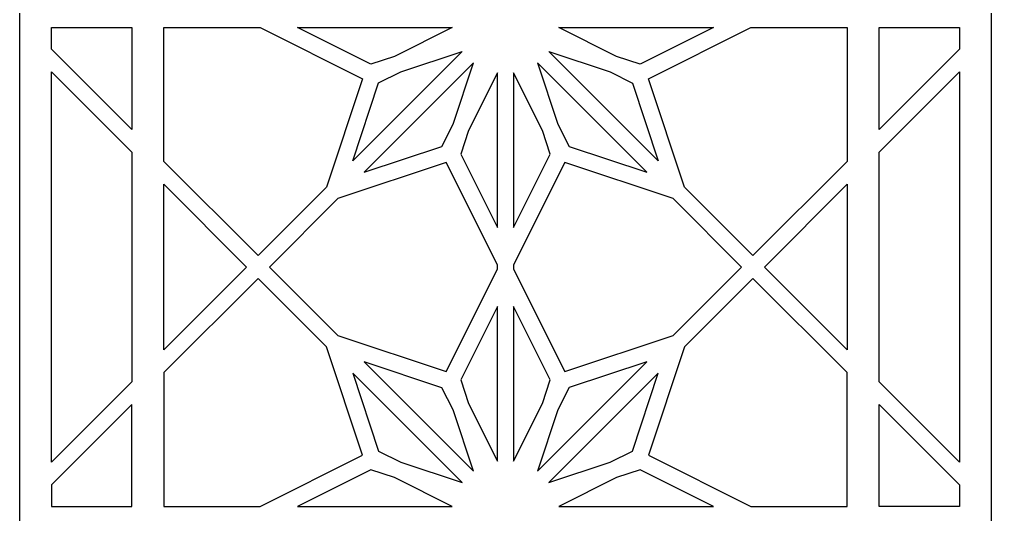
# Model space of a CAD drawing. Header units: centimetres. Extents: x 1.5 to 5, y -9 to 9.
# Drawn here: x 1.501 to 4.997, y -0.89 to 0.89 of the extents above; entities that cross this region are included whole.
import ezdxf

# ---------------------------------------------------------------- set-up
doc = ezdxf.new("R2010")
doc.units = ezdxf.units.CM
doc.header["$MEASUREMENT"] = 0
doc.layers.add('layer 1', color=7, linetype='Continuous')

msp = doc.modelspace()

# ---------------------------------------------------------------- linework, layer by layer
at = {"layer": 'layer 1', "color": 250, "lineweight": 30}
for points, knots in [([(4.5925, -9.00021), (4.5925, -9.00021), (4.47692, -9.00021), (4.47692, -9.00021), (4.47692, -9.00021), (4.47692, -9.00021), (4.27966, -9.00021), (4.27966, -9.00021), (4.27966, -9.00021), (4.27966, -9.00021), (4.19794, -9.00021), (4.19794, -9.00021), (4.19794, -9.00021), (4.19794, -9.00021), (4.10982, -9.00021), (4.10982, -9.00021), (4.10982, -9.00021), (4.10982, -9.00021), (4.02809, -9.00021), (4.02809, -9.00021), (4.02809, -9.00021), (4.02809, -9.00021), (3.27749, -9.00021), (3.27749, -9.00021), (3.27749, -9.00021), (3.27749, -9.00021), (3.21971, -9.00021), (3.21971, -9.00021), (3.21971, -9.00021), (3.21971, -9.00021), (2.4691, -9.00021), (2.4691, -9.00021), (2.4691, -9.00021), (2.4691, -9.00021), (2.38738, -9.00021), (2.38738, -9.00021), (2.38738, -9.00021), (2.38738, -9.00021), (2.29926, -9.00021), (2.29926, -9.00021), (2.29926, -9.00021), (2.29926, -9.00021), (2.21753, -9.00021), (2.21753, -9.00021), (2.21753, -9.00021), (2.21753, -9.00021), (2.02027, -9.00021), (2.02027, -9.00021), (2.02027, -9.00021), (2.02027, -9.00021), (1.9047, -9.00021), (1.9047, -9.00021), (1.9047, -9.00021), (1.9047, -9.00021), (1.50051, -9.00021), (1.50051, -9.00021), (1.50051, -9.00021), (1.50051, -9.00021), (1.50051, -8.11335), (1.50051, -8.11335), (1.50051, -8.11335), (1.50051, -8.11335), (1.50051, -8.03891), (1.50051, -8.03891), (1.50051, -8.03891), (1.50051, -8.03891), (1.50051, -8.03163), (1.50051, -8.03163), (1.50051, -8.03163), (1.50051, -8.03163), (1.50051, -8.0189), (1.50051, -8.0189), (1.50051, -8.0189), (1.50051, -8.0189), (1.50051, -7.98112), (1.50051, -7.98112), (1.50051, -7.98112), (1.50051, -7.98112), (1.50051, -7.93718), (1.50051, -7.93718), (1.50051, -7.93718), (1.50051, -7.93718), (1.50051, -6.30279), (1.50051, -6.30279), (1.50051, -6.30279), (1.50051, -6.30279), (1.50051, -6.25885), (1.50051, -6.25885), (1.50051, -6.25885), (1.50051, -6.25885), (1.50051, -6.23884), (1.50051, -6.23884), (1.50051, -6.23884), (1.50051, -6.23884), (1.50051, -6.22106), (1.50051, -6.22106), (1.50051, -6.22106), (1.50051, -6.22106), (1.50051, -6.20106), (1.50051, -6.20106), (1.50051, -6.20106), (1.50051, -6.20106), (1.50051, -6.15711), (1.50051, -6.15711), (1.50051, -6.15711), (1.50051, -6.15711), (1.50051, -4.52272), (1.50051, -4.52272), (1.50051, -4.52272), (1.50051, -4.52272), (1.50051, -4.47878), (1.50051, -4.47878), (1.50051, -4.47878), (1.50051, -4.47878), (1.50051, -4.45877), (1.50051, -4.45877), (1.50051, -4.45877), (1.50051, -4.45877), (1.50051, -4.44099), (1.50051, -4.44099), (1.50051, -4.44099), (1.50051, -4.44099), (1.50051, -4.42099), (1.50051, -4.42099), (1.50051, -4.42099), (1.50051, -4.42099), (1.50051, -4.37705), (1.50051, -4.37705), (1.50051, -4.37705), (1.50051, -4.37705), (1.50051, -2.74266), (1.50051, -2.74266), (1.50051, -2.74266), (1.50051, -2.74266), (1.50051, -2.69871), (1.50051, -2.69871), (1.50051, -2.69871), (1.50051, -2.69871), (1.50051, -2.67871), (1.50051, -2.67871), (1.50051, -2.67871), (1.50051, -2.67871), (1.50051, -2.66093), (1.50051, -2.66093), (1.50051, -2.66093), (1.50051, -2.66093), (1.50051, -2.64093), (1.50051, -2.64093), (1.50051, -2.64093), (1.50051, -2.64093), (1.50051, -2.59698), (1.50051, -2.59698), (1.50051, -2.59698), (1.50051, -2.59698), (1.50051, -0.96259), (1.50051, -0.96259), (1.50051, -0.96259), (1.50051, -0.96259), (1.50051, -0.91864), (1.50051, -0.91864), (1.50051, -0.91864), (1.50051, -0.91864), (1.50051, -0.89864), (1.50051, -0.89864), (1.50051, -0.89864), (1.50051, -0.89864), (1.50051, -0.88087), (1.50051, -0.88087), (1.50051, -0.88087), (1.50051, -0.88087), (1.50051, -0.86086), (1.50051, -0.86086), (1.50051, -0.86086), (1.50051, -0.86086), (1.50051, -0.81692), (1.50051, -0.81692), (1.50051, -0.81692), (1.50051, -0.81692), (1.50051, 0.81747), (1.50051, 0.81747), (1.50051, 0.81747), (1.50051, 0.81747), (1.50051, 0.86142), (1.50051, 0.86142), (1.50051, 0.86142), (1.50051, 0.86142), (1.50051, 0.88142), (1.50051, 0.88142), (1.50051, 0.88142), (1.50051, 0.88142), (1.50051, 0.8992), (1.50051, 0.8992), (1.50051, 0.8992), (1.50051, 0.8992), (1.50051, 0.9192), (1.50051, 0.9192), (1.50051, 0.9192), (1.50051, 0.9192), (1.50051, 0.96315), (1.50051, 0.96315), (1.50051, 0.96315), (1.50051, 0.96315), (1.50051, 2.59754), (1.50051, 2.59754), (1.50051, 2.59754), (1.50051, 2.59754), (1.50051, 2.64149), (1.50051, 2.64149), (1.50051, 2.64149), (1.50051, 2.64149), (1.50051, 2.66149), (1.50051, 2.66149), (1.50051, 2.66149), (1.50051, 2.66149), (1.50051, 2.67926), (1.50051, 2.67926), (1.50051, 2.67926), (1.50051, 2.67926), (1.50051, 2.69927), (1.50051, 2.69927), (1.50051, 2.69927), (1.50051, 2.69927), (1.50051, 2.74321), (1.50051, 2.74321), (1.50051, 2.74321), (1.50051, 2.74321), (1.50051, 4.3776), (1.50051, 4.3776), (1.50051, 4.3776), (1.50051, 4.3776), (1.50051, 4.42155), (1.50051, 4.42155), (1.50051, 4.42155), (1.50051, 4.42155), (1.50051, 4.44155), (1.50051, 4.44155), (1.50051, 4.44155), (1.50051, 4.44155), (1.50051, 4.45933), (1.50051, 4.45933), (1.50051, 4.45933), (1.50051, 4.45933), (1.50051, 4.47934), (1.50051, 4.47934), (1.50051, 4.47934), (1.50051, 4.47934), (1.50051, 4.52328), (1.50051, 4.52328), (1.50051, 4.52328), (1.50051, 4.52328), (1.50051, 6.15767), (1.50051, 6.15767), (1.50051, 6.15767), (1.50051, 6.15767), (1.50051, 6.20162), (1.50051, 6.20162), (1.50051, 6.20162), (1.50051, 6.20162), (1.50051, 6.22163), (1.50051, 6.22163), (1.50051, 6.22163), (1.50051, 6.22163), (1.50051, 6.23939), (1.50051, 6.23939), (1.50051, 6.23939), (1.50051, 6.23939), (1.50051, 6.25941), (1.50051, 6.25941), (1.50051, 6.25941), (1.50051, 6.25941), (1.50051, 6.30334), (1.50051, 6.30334), (1.50051, 6.30334), (1.50051, 6.30334), (1.50051, 7.93773), (1.50051, 7.93773), (1.50051, 7.93773), (1.50051, 7.93773), (1.50051, 7.98168), (1.50051, 7.98168), (1.50051, 7.98168), (1.50051, 7.98168), (1.50051, 8), (1.50051, 8), (1.50051, 8), (1.50051, 8), (1.50051, 8.01946), (1.50051, 8.01946), (1.50051, 8.01946), (1.50051, 8.01946), (1.50051, 8.03947), (1.50051, 8.03947), (1.50051, 8.03947), (1.50051, 8.03947), (1.50051, 8.08173), (1.50051, 8.08173), (1.50051, 8.08173), (1.50051, 8.08173), (1.50051, 9.00077), (1.50051, 9.00077), (1.50051, 9.00077), (1.50051, 9.00077), (1.9047, 9.00077), (1.9047, 9.00077), (1.9047, 9.00077), (1.9047, 9.00077), (2.02027, 9.00077), (2.02027, 9.00077), (2.02027, 9.00077), (2.02027, 9.00077), (2.21753, 9.00077), (2.21753, 9.00077), (2.21753, 9.00077), (2.21753, 9.00077), (2.29926, 9.00077), (2.29926, 9.00077), (2.29926, 9.00077), (2.29926, 9.00077), (2.41956, 9.00077), (2.41956, 9.00077), (2.41956, 9.00077), (2.41956, 9.00077), (2.50128, 9.00077), (2.50128, 9.00077), (2.50128, 9.00077), (2.50128, 9.00077), (3.21971, 9.00077), (3.21971, 9.00077), (3.21971, 9.00077), (3.21971, 9.00077), (3.27749, 9.00077), (3.27749, 9.00077), (3.27749, 9.00077), (3.27749, 9.00077), (3.99591, 9.00077), (3.99591, 9.00077), (3.99591, 9.00077), (3.99591, 9.00077), (4.07763, 9.00077), (4.07763, 9.00077), (4.07763, 9.00077), (4.07763, 9.00077), (4.19794, 9.00077), (4.19794, 9.00077), (4.19794, 9.00077), (4.19794, 9.00077), (4.27966, 9.00077), (4.27966, 9.00077), (4.27966, 9.00077), (4.27966, 9.00077), (4.47692, 9.00077), (4.47692, 9.00077), (4.47692, 9.00077), (4.47692, 9.00077), (4.5925, 9.00077), (4.5925, 9.00077), (4.5925, 9.00077), (4.5925, 9.00077), (4.99669, 9.00077), (4.99669, 9.00077), (4.99669, 9.00077), (4.99669, 9.00077), (4.99669, 8.08173), (4.99669, 8.08173), (4.99669, 8.08173), (4.99669, 8.08173), (4.99669, 8.03947), (4.99669, 8.03947), (4.99669, 8.03947), (4.99669, 8.03947), (4.99669, 8.01946), (4.99669, 8.01946), (4.99669, 8.01946), (4.99669, 8.01946), (4.99669, 8), (4.99669, 8), (4.99669, 8), (4.99669, 8), (4.99669, 7.98168), (4.99669, 7.98168), (4.99669, 7.98168), (4.99669, 7.98168), (4.99669, 7.93773), (4.99669, 7.93773), (4.99669, 7.93773), (4.99669, 7.93773), (4.99669, 6.30334), (4.99669, 6.30334), (4.99669, 6.30334), (4.99669, 6.30334), (4.99669, 6.25941), (4.99669, 6.25941), (4.99669, 6.25941), (4.99669, 6.25941), (4.99669, 6.23939), (4.99669, 6.23939), (4.99669, 6.23939), (4.99669, 6.23939), (4.99669, 6.22162), (4.99669, 6.22162), (4.99669, 6.22162), (4.99669, 6.22162), (4.99669, 6.20162), (4.99669, 6.20162), (4.99669, 6.20162), (4.99669, 6.20162), (4.99669, 6.15767), (4.99669, 6.15767), (4.99669, 6.15767), (4.99669, 6.15767), (4.99669, 4.52328), (4.99669, 4.52328), (4.99669, 4.52328), (4.99669, 4.52328), (4.99669, 4.47934), (4.99669, 4.47934), (4.99669, 4.47934), (4.99669, 4.47934), (4.99669, 4.45933), (4.99669, 4.45933), (4.99669, 4.45933), (4.99669, 4.45933), (4.99669, 4.44155), (4.99669, 4.44155), (4.99669, 4.44155), (4.99669, 4.44155), (4.99669, 4.42155), (4.99669, 4.42155), (4.99669, 4.42155), (4.99669, 4.42155), (4.99669, 4.3776), (4.99669, 4.3776), (4.99669, 4.3776), (4.99669, 4.3776), (4.99669, 2.74321), (4.99669, 2.74321), (4.99669, 2.74321), (4.99669, 2.74321), (4.99669, 2.69927), (4.99669, 2.69927), (4.99669, 2.69927), (4.99669, 2.69927), (4.99669, 2.67926), (4.99669, 2.67926), (4.99669, 2.67926), (4.99669, 2.67926), (4.99669, 2.66149), (4.99669, 2.66149), (4.99669, 2.66149), (4.99669, 2.66149), (4.99669, 2.64149), (4.99669, 2.64149), (4.99669, 2.64149), (4.99669, 2.64149), (4.99669, 2.59754), (4.99669, 2.59754), (4.99669, 2.59754), (4.99669, 2.59754), (4.99669, 0.96315), (4.99669, 0.96315), (4.99669, 0.96315), (4.99669, 0.96315), (4.99669, 0.9192), (4.99669, 0.9192), (4.99669, 0.9192), (4.99669, 0.9192), (4.99669, 0.8992), (4.99669, 0.8992), (4.99669, 0.8992), (4.99669, 0.8992), (4.99669, 0.88142), (4.99669, 0.88142), (4.99669, 0.88142), (4.99669, 0.88142), (4.99669, 0.86142), (4.99669, 0.86142), (4.99669, 0.86142), (4.99669, 0.86142), (4.99669, 0.81747), (4.99669, 0.81747), (4.99669, 0.81747), (4.99669, 0.81747), (4.99669, -0.81691), (4.99669, -0.81691), (4.99669, -0.81691), (4.99669, -0.81691), (4.99669, -0.86086), (4.99669, -0.86086), (4.99669, -0.86086), (4.99669, -0.86086), (4.99669, -0.88087), (4.99669, -0.88087), (4.99669, -0.88087), (4.99669, -0.88087), (4.99669, -0.89864), (4.99669, -0.89864), (4.99669, -0.89864), (4.99669, -0.89864), (4.99669, -0.91864), (4.99669, -0.91864), (4.99669, -0.91864), (4.99669, -0.91864), (4.99669, -0.96259), (4.99669, -0.96259), (4.99669, -0.96259), (4.99669, -0.96259), (4.99669, -2.59698), (4.99669, -2.59698), (4.99669, -2.59698), (4.99669, -2.59698), (4.99669, -2.64093), (4.99669, -2.64093), (4.99669, -2.64093), (4.99669, -2.64093), (4.99669, -2.66093), (4.99669, -2.66093), (4.99669, -2.66093), (4.99669, -2.66093), (4.99669, -2.67871), (4.99669, -2.67871), (4.99669, -2.67871), (4.99669, -2.67871), (4.99669, -2.69871), (4.99669, -2.69871), (4.99669, -2.69871), (4.99669, -2.69871), (4.99669, -2.74266), (4.99669, -2.74266), (4.99669, -2.74266), (4.99669, -2.74266), (4.99669, -4.37704), (4.99669, -4.37704), (4.99669, -4.37704), (4.99669, -4.37704), (4.99669, -4.42099), (4.99669, -4.42099), (4.99669, -4.42099), (4.99669, -4.42099), (4.99669, -4.441), (4.99669, -4.441), (4.99669, -4.441), (4.99669, -4.441), (4.99669, -4.45877), (4.99669, -4.45877), (4.99669, -4.45877), (4.99669, -4.45877), (4.99669, -4.47878), (4.99669, -4.47878), (4.99669, -4.47878), (4.99669, -4.47878), (4.99669, -4.52272), (4.99669, -4.52272), (4.99669, -4.52272), (4.99669, -4.52272), (4.99669, -6.15711), (4.99669, -6.15711), (4.99669, -6.15711), (4.99669, -6.15711), (4.99669, -6.20106), (4.99669, -6.20106), (4.99669, -6.20106), (4.99669, -6.20106), (4.99669, -6.22106), (4.99669, -6.22106), (4.99669, -6.22106), (4.99669, -6.22106), (4.99669, -6.23884), (4.99669, -6.23884), (4.99669, -6.23884), (4.99669, -6.23884), (4.99669, -6.25885), (4.99669, -6.25885), (4.99669, -6.25885), (4.99669, -6.25885), (4.99669, -6.30279), (4.99669, -6.30279), (4.99669, -6.30279), (4.99669, -6.30279), (4.99669, -7.93717), (4.99669, -7.93717), (4.99669, -7.93717), (4.99669, -7.93717), (4.99669, -7.98112), (4.99669, -7.98112), (4.99669, -7.98112), (4.99669, -7.98112), (4.99669, -8.0189), (4.99669, -8.0189), (4.99669, -8.0189), (4.99669, -8.0189), (4.99669, -8.03163), (4.99669, -8.03163), (4.99669, -8.03163), (4.99669, -8.03163), (4.99669, -8.03891), (4.99669, -8.03891), (4.99669, -8.03891), (4.99669, -8.03891), (4.99669, -8.11334), (4.99669, -8.11334), (4.99669, -8.11334), (4.99669, -8.11334), (4.99669, -9.00021), (4.99669, -9.00021), (4.99669, -9.00021), (4.99669, -9.00021), (4.5925, -9.00021), (4.5925, -9.00021)], [0, 0, 0, 0, 0.0065359, 0.0065359, 0.0065359, 0.0065359, 0.0130719, 0.0130719, 0.0130719, 0.0130719, 0.0196078, 0.0196078, 0.0196078, 0.0196078, 0.0261438, 0.0261438, 0.0261438, 0.0261438, 0.0326797, 0.0326797, 0.0326797, 0.0326797, 0.0392157, 0.0392157, 0.0392157, 0.0392157, 0.0457516, 0.0457516, 0.0457516, 0.0457516, 0.0522876, 0.0522876, 0.0522876, 0.0522876, 0.0588235, 0.0588235, 0.0588235, 0.0588235, 0.0653595, 0.0653595, 0.0653595, 0.0653595, 0.0718954, 0.0718954, 0.0718954, 0.0718954, 0.0784314, 0.0784314, 0.0784314, 0.0784314, 0.0849673, 0.0849673, 0.0849673, 0.0849673, 0.0915033, 0.0915033, 0.0915033, 0.0915033, 0.0980392, 0.0980392, 0.0980392, 0.0980392, 0.1045752, 0.1045752, 0.1045752, 0.1045752, 0.1111111, 0.1111111, 0.1111111, 0.1111111, 0.1176471, 0.1176471, 0.1176471, 0.1176471, 0.124183, 0.124183, 0.124183, 0.124183, 0.130719, 0.130719, 0.130719, 0.130719, 0.1372549, 0.1372549, 0.1372549, 0.1372549, 0.1437908, 0.1437908, 0.1437908, 0.1437908, 0.1503268, 0.1503268, 0.1503268, 0.1503268, 0.1568627, 0.1568627, 0.1568627, 0.1568627, 0.1633987, 0.1633987, 0.1633987, 0.1633987, 0.1699346, 0.1699346, 0.1699346, 0.1699346, 0.1764706, 0.1764706, 0.1764706, 0.1764706, 0.1830065, 0.1830065, 0.1830065, 0.1830065, 0.1895425, 0.1895425, 0.1895425, 0.1895425, 0.1960784, 0.1960784, 0.1960784, 0.1960784, 0.2026144, 0.2026144, 0.2026144, 0.2026144, 0.2091503, 0.2091503, 0.2091503, 0.2091503, 0.2156863, 0.2156863, 0.2156863, 0.2156863, 0.2222222, 0.2222222, 0.2222222, 0.2222222, 0.2287582, 0.2287582, 0.2287582, 0.2287582, 0.2352941, 0.2352941, 0.2352941, 0.2352941, 0.2418301, 0.2418301, 0.2418301, 0.2418301, 0.248366, 0.248366, 0.248366, 0.248366, 0.254902, 0.254902, 0.254902, 0.254902, 0.2614379, 0.2614379, 0.2614379, 0.2614379, 0.2679739, 0.2679739, 0.2679739, 0.2679739, 0.2745098, 0.2745098, 0.2745098, 0.2745098, 0.2810458, 0.2810458, 0.2810458, 0.2810458, 0.2875817, 0.2875817, 0.2875817, 0.2875817, 0.2941176, 0.2941176, 0.2941176, 0.2941176, 0.3006536, 0.3006536, 0.3006536, 0.3006536, 0.3071895, 0.3071895, 0.3071895, 0.3071895, 0.3137255, 0.3137255, 0.3137255, 0.3137255, 0.3202614, 0.3202614, 0.3202614, 0.3202614, 0.3267974, 0.3267974, 0.3267974, 0.3267974, 0.3333333, 0.3333333, 0.3333333, 0.3333333, 0.3398693, 0.3398693, 0.3398693, 0.3398693, 0.3464052, 0.3464052, 0.3464052, 0.3464052, 0.3529412, 0.3529412, 0.3529412, 0.3529412, 0.3594771, 0.3594771, 0.3594771, 0.3594771, 0.3660131, 0.3660131, 0.3660131, 0.3660131, 0.372549, 0.372549, 0.372549, 0.372549, 0.379085, 0.379085, 0.379085, 0.379085, 0.3856209, 0.3856209, 0.3856209, 0.3856209, 0.3921569, 0.3921569, 0.3921569, 0.3921569, 0.3986928, 0.3986928, 0.3986928, 0.3986928, 0.4052288, 0.4052288, 0.4052288, 0.4052288, 0.4117647, 0.4117647, 0.4117647, 0.4117647, 0.4183007, 0.4183007, 0.4183007, 0.4183007, 0.4248366, 0.4248366, 0.4248366, 0.4248366, 0.4313725, 0.4313725, 0.4313725, 0.4313725, 0.4379085, 0.4379085, 0.4379085, 0.4379085, 0.4444444, 0.4444444, 0.4444444, 0.4444444, 0.4509804, 0.4509804, 0.4509804, 0.4509804, 0.4575163, 0.4575163, 0.4575163, 0.4575163, 0.4640523, 0.4640523, 0.4640523, 0.4640523, 0.4705882, 0.4705882, 0.4705882, 0.4705882, 0.4771242, 0.4771242, 0.4771242, 0.4771242, 0.4836601, 0.4836601, 0.4836601, 0.4836601, 0.4901961, 0.4901961, 0.4901961, 0.4901961, 0.496732, 0.496732, 0.496732, 0.496732, 0.503268, 0.503268, 0.503268, 0.503268, 0.5098039, 0.5098039, 0.5098039, 0.5098039, 0.5163399, 0.5163399, 0.5163399, 0.5163399, 0.5228758, 0.5228758, 0.5228758, 0.5228758, 0.5294118, 0.5294118, 0.5294118, 0.5294118, 0.5359477, 0.5359477, 0.5359477, 0.5359477, 0.5424837, 0.5424837, 0.5424837, 0.5424837, 0.5490196, 0.5490196, 0.5490196, 0.5490196, 0.5555556, 0.5555556, 0.5555556, 0.5555556, 0.5620915, 0.5620915, 0.5620915, 0.5620915, 0.5686275, 0.5686275, 0.5686275, 0.5686275, 0.5751634, 0.5751634, 0.5751634, 0.5751634, 0.5816993, 0.5816993, 0.5816993, 0.5816993, 0.5882353, 0.5882353, 0.5882353, 0.5882353, 0.5947712, 0.5947712, 0.5947712, 0.5947712, 0.6013072, 0.6013072, 0.6013072, 0.6013072, 0.6078431, 0.6078431, 0.6078431, 0.6078431, 0.6143791, 0.6143791, 0.6143791, 0.6143791, 0.620915, 0.620915, 0.620915, 0.620915, 0.627451, 0.627451, 0.627451, 0.627451, 0.6339869, 0.6339869, 0.6339869, 0.6339869, 0.6405229, 0.6405229, 0.6405229, 0.6405229, 0.6470588, 0.6470588, 0.6470588, 0.6470588, 0.6535948, 0.6535948, 0.6535948, 0.6535948, 0.6601307, 0.6601307, 0.6601307, 0.6601307, 0.6666667, 0.6666667, 0.6666667, 0.6666667, 0.6732026, 0.6732026, 0.6732026, 0.6732026, 0.6797386, 0.6797386, 0.6797386, 0.6797386, 0.6862745, 0.6862745, 0.6862745, 0.6862745, 0.6928105, 0.6928105, 0.6928105, 0.6928105, 0.6993464, 0.6993464, 0.6993464, 0.6993464, 0.7058824, 0.7058824, 0.7058824, 0.7058824, 0.7124183, 0.7124183, 0.7124183, 0.7124183, 0.7189542, 0.7189542, 0.7189542, 0.7189542, 0.7254902, 0.7254902, 0.7254902, 0.7254902, 0.7320261, 0.7320261, 0.7320261, 0.7320261, 0.7385621, 0.7385621, 0.7385621, 0.7385621, 0.745098, 0.745098, 0.745098, 0.745098, 0.751634, 0.751634, 0.751634, 0.751634, 0.7581699, 0.7581699, 0.7581699, 0.7581699, 0.7647059, 0.7647059, 0.7647059, 0.7647059, 0.7712418, 0.7712418, 0.7712418, 0.7712418, 0.7777778, 0.7777778, 0.7777778, 0.7777778, 0.7843137, 0.7843137, 0.7843137, 0.7843137, 0.7908497, 0.7908497, 0.7908497, 0.7908497, 0.7973856, 0.7973856, 0.7973856, 0.7973856, 0.8039216, 0.8039216, 0.8039216, 0.8039216, 0.8104575, 0.8104575, 0.8104575, 0.8104575, 0.8169935, 0.8169935, 0.8169935, 0.8169935, 0.8235294, 0.8235294, 0.8235294, 0.8235294, 0.8300654, 0.8300654, 0.8300654, 0.8300654, 0.8366013, 0.8366013, 0.8366013, 0.8366013, 0.8431373, 0.8431373, 0.8431373, 0.8431373, 0.8496732, 0.8496732, 0.8496732, 0.8496732, 0.8562092, 0.8562092, 0.8562092, 0.8562092, 0.8627451, 0.8627451, 0.8627451, 0.8627451, 0.869281, 0.869281, 0.869281, 0.869281, 0.875817, 0.875817, 0.875817, 0.875817, 0.8823529, 0.8823529, 0.8823529, 0.8823529, 0.8888889, 0.8888889, 0.8888889, 0.8888889, 0.8954248, 0.8954248, 0.8954248, 0.8954248, 0.9019608, 0.9019608, 0.9019608, 0.9019608, 0.9084967, 0.9084967, 0.9084967, 0.9084967, 0.9150327, 0.9150327, 0.9150327, 0.9150327, 0.9215686, 0.9215686, 0.9215686, 0.9215686, 0.9281046, 0.9281046, 0.9281046, 0.9281046, 0.9346405, 0.9346405, 0.9346405, 0.9346405, 0.9411765, 0.9411765, 0.9411765, 0.9411765, 0.9477124, 0.9477124, 0.9477124, 0.9477124, 0.9542484, 0.9542484, 0.9542484, 0.9542484, 0.9607843, 0.9607843, 0.9607843, 0.9607843, 0.9673203, 0.9673203, 0.9673203, 0.9673203, 0.9738562, 0.9738562, 0.9738562, 0.9738562, 0.9803922, 0.9803922, 0.9803922, 0.9803922, 0.9869281, 0.9869281, 0.9869281, 0.9869281, 1, 1, 1, 1]), ([(1.9047, 0.86142), (1.9047, 0.86142), (1.61608, 0.86142), (1.61608, 0.86142), (1.61608, 0.86142), (1.61608, 0.86142), (1.61608, 0.78363), (1.61608, 0.78363), (1.61608, 0.78363), (1.61608, 0.78363), (1.9047, 0.49501), (1.9047, 0.49501), (1.9047, 0.49501), (1.9047, 0.49501), (1.9047, 0.86142), (1.9047, 0.86142)], [0, 0, 0, 0, 0.2, 0.2, 0.2, 0.2, 0.4, 0.4, 0.4, 0.4, 0.6, 0.6, 0.6, 0.6, 1, 1, 1, 1]), ([(2.35856, 0.04114), (2.35856, 0.04114), (2.60434, 0.28692), (2.60434, 0.28692), (2.60434, 0.28692), (2.60434, 0.28692), (2.73414, 0.67722), (2.73414, 0.67722), (2.73414, 0.67722), (2.73414, 0.67722), (2.36637, 0.86142), (2.36637, 0.86142), (2.36637, 0.86142), (2.36637, 0.86142), (2.02027, 0.86142), (2.02027, 0.86142), (2.02027, 0.86142), (2.02027, 0.86142), (2.02027, 0.37944), (2.02027, 0.37944), (2.02027, 0.37944), (2.02027, 0.37944), (2.35856, 0.04114), (2.35856, 0.04114)], [0, 0, 0, 0, 0.1428571, 0.1428571, 0.1428571, 0.1428571, 0.2857143, 0.2857143, 0.2857143, 0.2857143, 0.4285714, 0.4285714, 0.4285714, 0.4285714, 0.5714286, 0.5714286, 0.5714286, 0.5714286, 0.7142857, 0.7142857, 0.7142857, 0.7142857, 1, 1, 1, 1]), ([(3.05664, 0.86142), (3.05664, 0.86142), (2.50064, 0.86142), (2.50064, 0.86142), (2.50064, 0.86142), (2.50064, 0.86142), (2.76445, 0.72929), (2.76445, 0.72929), (2.76445, 0.72929), (2.76445, 0.72929), (2.84892, 0.75739), (2.84892, 0.75739), (2.84892, 0.75739), (2.84892, 0.75739), (3.05664, 0.86142), (3.05664, 0.86142)], [0, 0, 0, 0, 0.2, 0.2, 0.2, 0.2, 0.4, 0.4, 0.4, 0.4, 0.6, 0.6, 0.6, 0.6, 1, 1, 1, 1]), ([(3.99656, 0.86142), (3.99656, 0.86142), (3.44056, 0.86142), (3.44056, 0.86142), (3.44056, 0.86142), (3.44056, 0.86142), (3.64827, 0.75739), (3.64827, 0.75739), (3.64827, 0.75739), (3.64827, 0.75739), (3.73275, 0.72929), (3.73275, 0.72929), (3.73275, 0.72929), (3.73275, 0.72929), (3.99656, 0.86142), (3.99656, 0.86142)], [0, 0, 0, 0, 0.2, 0.2, 0.2, 0.2, 0.4, 0.4, 0.4, 0.4, 0.6, 0.6, 0.6, 0.6, 1, 1, 1, 1]), ([(4.47692, 0.86142), (4.47692, 0.86142), (4.13083, 0.86142), (4.13083, 0.86142), (4.13083, 0.86142), (4.13083, 0.86142), (3.76305, 0.67722), (3.76305, 0.67722), (3.76305, 0.67722), (3.76305, 0.67722), (3.89286, 0.28692), (3.89286, 0.28692), (3.89286, 0.28692), (3.89286, 0.28692), (4.13863, 0.04114), (4.13863, 0.04114), (4.13863, 0.04114), (4.13863, 0.04114), (4.47692, 0.37943), (4.47692, 0.37943), (4.47692, 0.37943), (4.47692, 0.37943), (4.47692, 0.86142), (4.47692, 0.86142)], [0, 0, 0, 0, 0.1428571, 0.1428571, 0.1428571, 0.1428571, 0.2857143, 0.2857143, 0.2857143, 0.2857143, 0.4285714, 0.4285714, 0.4285714, 0.4285714, 0.5714286, 0.5714286, 0.5714286, 0.5714286, 0.7142857, 0.7142857, 0.7142857, 0.7142857, 1, 1, 1, 1]), ([(4.5925, 0.86142), (4.5925, 0.86142), (4.5925, 0.49501), (4.5925, 0.49501), (4.5925, 0.49501), (4.5925, 0.49501), (4.88112, 0.78363), (4.88112, 0.78363), (4.88112, 0.78363), (4.88112, 0.78363), (4.88112, 0.86142), (4.88112, 0.86142), (4.88112, 0.86142), (4.88112, 0.86142), (4.5925, 0.86142), (4.5925, 0.86142)], [0, 0, 0, 0, 0.2, 0.2, 0.2, 0.2, 0.4, 0.4, 0.4, 0.4, 0.6, 0.6, 0.6, 0.6, 1, 1, 1, 1]), ([(2.69928, 0.38186), (2.69928, 0.38186), (3.09242, 0.775), (3.09242, 0.775), (3.09242, 0.775), (3.09242, 0.775), (2.87199, 0.70169), (2.87199, 0.70169), (2.87199, 0.70169), (2.87199, 0.70169), (2.79239, 0.66183), (2.79239, 0.66183), (2.79239, 0.66183), (2.79239, 0.66183), (2.69928, 0.38186), (2.69928, 0.38186)], [0, 0, 0, 0, 0.2, 0.2, 0.2, 0.2, 0.4, 0.4, 0.4, 0.4, 0.6, 0.6, 0.6, 0.6, 1, 1, 1, 1]), ([(3.40477, 0.775), (3.40477, 0.775), (3.7979, 0.38187), (3.7979, 0.38187), (3.7979, 0.38187), (3.7979, 0.38187), (3.7048, 0.66182), (3.7048, 0.66182), (3.7048, 0.66182), (3.7048, 0.66182), (3.62521, 0.70169), (3.62521, 0.70169), (3.62521, 0.70169), (3.62521, 0.70169), (3.40477, 0.775), (3.40477, 0.775)], [0, 0, 0, 0, 0.2, 0.2, 0.2, 0.2, 0.4, 0.4, 0.4, 0.4, 0.6, 0.6, 0.6, 0.6, 1, 1, 1, 1]), ([(1.61608, -0.70135), (1.61608, -0.70135), (1.9047, -0.41273), (1.9047, -0.41273), (1.9047, -0.41273), (1.9047, -0.41273), (1.9047, 0.41328), (1.9047, 0.41328), (1.9047, 0.41328), (1.9047, 0.41328), (1.61608, 0.7019), (1.61608, 0.7019), (1.61608, 0.7019), (1.61608, 0.7019), (1.61608, -0.70134), (1.61608, -0.70134), (1.61608, -0.70134), (1.61608, -0.70134), (1.61608, -0.70135), (1.61608, -0.70135)], [0, 0, 0, 0, 0.1666667, 0.1666667, 0.1666667, 0.1666667, 0.3333333, 0.3333333, 0.3333333, 0.3333333, 0.5, 0.5, 0.5, 0.5, 0.6666667, 0.6666667, 0.6666667, 0.6666667, 1, 1, 1, 1]), ([(2.74014, 0.341), (2.74014, 0.341), (3.13329, 0.73415), (3.13329, 0.73415), (3.13329, 0.73415), (3.13329, 0.73415), (3.05998, 0.5137), (3.05998, 0.5137), (3.05998, 0.5137), (3.05998, 0.5137), (3.02011, 0.43411), (3.02011, 0.43411), (3.02011, 0.43411), (3.02011, 0.43411), (2.74014, 0.341), (2.74014, 0.341)], [0, 0, 0, 0, 0.2, 0.2, 0.2, 0.2, 0.4, 0.4, 0.4, 0.4, 0.6, 0.6, 0.6, 0.6, 1, 1, 1, 1]), ([(3.3639, 0.73415), (3.3639, 0.73415), (3.75705, 0.341), (3.75705, 0.341), (3.75705, 0.341), (3.75705, 0.341), (3.47708, 0.43411), (3.47708, 0.43411), (3.47708, 0.43411), (3.47708, 0.43411), (3.43722, 0.5137), (3.43722, 0.5137), (3.43722, 0.5137), (3.43722, 0.5137), (3.3639, 0.73415), (3.3639, 0.73415)], [0, 0, 0, 0, 0.2, 0.2, 0.2, 0.2, 0.4, 0.4, 0.4, 0.4, 0.6, 0.6, 0.6, 0.6, 1, 1, 1, 1]), ([(4.5925, 0.41328), (4.5925, 0.41328), (4.5925, -0.41272), (4.5925, -0.41272), (4.5925, -0.41272), (4.5925, -0.41272), (4.88112, -0.70134), (4.88112, -0.70134), (4.88112, -0.70134), (4.88112, -0.70134), (4.88112, 0.7019), (4.88112, 0.7019), (4.88112, 0.7019), (4.88112, 0.7019), (4.5925, 0.41328), (4.5925, 0.41328)], [0, 0, 0, 0, 0.2, 0.2, 0.2, 0.2, 0.4, 0.4, 0.4, 0.4, 0.6, 0.6, 0.6, 0.6, 1, 1, 1, 1]), ([(3.21971, 0.69835), (3.21971, 0.69835), (3.21971, 0.21958), (3.21971, 0.21958), (3.21971, 0.21958), (3.21971, 0.21958), (3.21971, 0.14235), (3.21971, 0.14235), (3.21971, 0.14235), (3.21971, 0.14235), (3.08758, 0.40616), (3.08758, 0.40616), (3.08758, 0.40616), (3.08758, 0.40616), (3.11567, 0.49064), (3.11567, 0.49064), (3.11567, 0.49064), (3.11567, 0.49064), (3.21971, 0.69835), (3.21971, 0.69835)], [0, 0, 0, 0, 0.1666667, 0.1666667, 0.1666667, 0.1666667, 0.3333333, 0.3333333, 0.3333333, 0.3333333, 0.5, 0.5, 0.5, 0.5, 0.6666667, 0.6666667, 0.6666667, 0.6666667, 1, 1, 1, 1]), ([(3.27749, 0.14235), (3.27749, 0.14235), (3.27749, 0.21958), (3.27749, 0.21958), (3.27749, 0.21958), (3.27749, 0.21958), (3.27749, 0.69835), (3.27749, 0.69835), (3.27749, 0.69835), (3.27749, 0.69835), (3.38152, 0.49063), (3.38152, 0.49063), (3.38152, 0.49063), (3.38152, 0.49063), (3.40962, 0.40616), (3.40962, 0.40616), (3.40962, 0.40616), (3.40962, 0.40616), (3.27749, 0.14235), (3.27749, 0.14235)], [0, 0, 0, 0, 0.1666667, 0.1666667, 0.1666667, 0.1666667, 0.3333333, 0.3333333, 0.3333333, 0.3333333, 0.5, 0.5, 0.5, 0.5, 0.6666667, 0.6666667, 0.6666667, 0.6666667, 1, 1, 1, 1]), ([(2.64519, -0.24549), (2.64519, -0.24549), (2.39942, 0.00028), (2.39942, 0.00028), (2.39942, 0.00028), (2.39942, 0.00028), (2.6452, 0.24605), (2.6452, 0.24605), (2.6452, 0.24605), (2.6452, 0.24605), (3.0355, 0.37586), (3.0355, 0.37586), (3.0355, 0.37586), (3.0355, 0.37586), (3.21971, 0.00808), (3.21971, 0.00808), (3.21971, 0.00808), (3.21971, 0.00808), (3.21971, -0.00752), (3.21971, -0.00752), (3.21971, -0.00752), (3.21971, -0.00752), (3.0355, -0.3753), (3.0355, -0.3753), (3.0355, -0.3753), (3.0355, -0.3753), (2.64519, -0.24549), (2.64519, -0.24549)], [0, 0, 0, 0, 0.125, 0.125, 0.125, 0.125, 0.25, 0.25, 0.25, 0.25, 0.375, 0.375, 0.375, 0.375, 0.5, 0.5, 0.5, 0.5, 0.625, 0.625, 0.625, 0.625, 0.75, 0.75, 0.75, 0.75, 1, 1, 1, 1]), ([(4.09777, 0.00028), (4.09777, 0.00028), (3.852, -0.24549), (3.852, -0.24549), (3.852, -0.24549), (3.852, -0.24549), (3.46169, -0.3753), (3.46169, -0.3753), (3.46169, -0.3753), (3.46169, -0.3753), (3.27749, -0.00752), (3.27749, -0.00752), (3.27749, -0.00752), (3.27749, -0.00752), (3.27749, 0.00808), (3.27749, 0.00808), (3.27749, 0.00808), (3.27749, 0.00808), (3.46169, 0.37586), (3.46169, 0.37586), (3.46169, 0.37586), (3.46169, 0.37586), (3.85199, 0.24605), (3.85199, 0.24605), (3.85199, 0.24605), (3.85199, 0.24605), (4.09777, 0.00028), (4.09777, 0.00028)], [0, 0, 0, 0, 0.125, 0.125, 0.125, 0.125, 0.25, 0.25, 0.25, 0.25, 0.375, 0.375, 0.375, 0.375, 0.5, 0.5, 0.5, 0.5, 0.625, 0.625, 0.625, 0.625, 0.75, 0.75, 0.75, 0.75, 1, 1, 1, 1]), ([(2.02027, -0.29716), (2.02027, -0.29716), (2.3177, 0.00028), (2.3177, 0.00028), (2.3177, 0.00028), (2.3177, 0.00028), (2.02027, 0.29771), (2.02027, 0.29771), (2.02027, 0.29771), (2.02027, 0.29771), (2.02027, -0.29716), (2.02027, -0.29716)], [0, 0, 0, 0, 0.25, 0.25, 0.25, 0.25, 0.5, 0.5, 0.5, 0.5, 1, 1, 1, 1]), ([(4.47692, 0.2977), (4.47692, 0.2977), (4.17949, 0.00028), (4.17949, 0.00028), (4.17949, 0.00028), (4.17949, 0.00028), (4.47692, -0.29715), (4.47692, -0.29715), (4.47692, -0.29715), (4.47692, -0.29715), (4.47692, 0.2977), (4.47692, 0.2977)], [0, 0, 0, 0, 0.25, 0.25, 0.25, 0.25, 0.5, 0.5, 0.5, 0.5, 1, 1, 1, 1]), ([(2.35856, -0.04058), (2.35856, -0.04058), (2.60434, -0.28636), (2.60434, -0.28636), (2.60434, -0.28636), (2.60434, -0.28636), (2.73414, -0.67667), (2.73414, -0.67667), (2.73414, -0.67667), (2.73414, -0.67667), (2.36637, -0.86086), (2.36637, -0.86086), (2.36637, -0.86086), (2.36637, -0.86086), (2.02027, -0.86086), (2.02027, -0.86086), (2.02027, -0.86086), (2.02027, -0.86086), (2.02027, -0.37888), (2.02027, -0.37888), (2.02027, -0.37888), (2.02027, -0.37888), (2.35856, -0.04058), (2.35856, -0.04058)], [0, 0, 0, 0, 0.1428571, 0.1428571, 0.1428571, 0.1428571, 0.2857143, 0.2857143, 0.2857143, 0.2857143, 0.4285714, 0.4285714, 0.4285714, 0.4285714, 0.5714286, 0.5714286, 0.5714286, 0.5714286, 0.7142857, 0.7142857, 0.7142857, 0.7142857, 1, 1, 1, 1]), ([(4.47692, -0.86086), (4.47692, -0.86086), (4.13083, -0.86086), (4.13083, -0.86086), (4.13083, -0.86086), (4.13083, -0.86086), (3.76305, -0.67666), (3.76305, -0.67666), (3.76305, -0.67666), (3.76305, -0.67666), (3.89286, -0.28636), (3.89286, -0.28636), (3.89286, -0.28636), (3.89286, -0.28636), (4.13863, -0.04058), (4.13863, -0.04058), (4.13863, -0.04058), (4.13863, -0.04058), (4.47692, -0.37887), (4.47692, -0.37887), (4.47692, -0.37887), (4.47692, -0.37887), (4.47692, -0.86086), (4.47692, -0.86086)], [0, 0, 0, 0, 0.1428571, 0.1428571, 0.1428571, 0.1428571, 0.2857143, 0.2857143, 0.2857143, 0.2857143, 0.4285714, 0.4285714, 0.4285714, 0.4285714, 0.5714286, 0.5714286, 0.5714286, 0.5714286, 0.7142857, 0.7142857, 0.7142857, 0.7142857, 1, 1, 1, 1]), ([(3.21971, -0.14179), (3.21971, -0.14179), (3.21971, -0.21902), (3.21971, -0.21902), (3.21971, -0.21902), (3.21971, -0.21902), (3.21971, -0.69779), (3.21971, -0.69779), (3.21971, -0.69779), (3.21971, -0.69779), (3.11567, -0.49008), (3.11567, -0.49008), (3.11567, -0.49008), (3.11567, -0.49008), (3.08758, -0.4056), (3.08758, -0.4056), (3.08758, -0.4056), (3.08758, -0.4056), (3.21971, -0.14179), (3.21971, -0.14179)], [0, 0, 0, 0, 0.1666667, 0.1666667, 0.1666667, 0.1666667, 0.3333333, 0.3333333, 0.3333333, 0.3333333, 0.5, 0.5, 0.5, 0.5, 0.6666667, 0.6666667, 0.6666667, 0.6666667, 1, 1, 1, 1]), ([(3.27749, -0.69779), (3.27749, -0.69779), (3.27749, -0.21902), (3.27749, -0.21902), (3.27749, -0.21902), (3.27749, -0.21902), (3.27749, -0.14179), (3.27749, -0.14179), (3.27749, -0.14179), (3.27749, -0.14179), (3.40962, -0.4056), (3.40962, -0.4056), (3.40962, -0.4056), (3.40962, -0.4056), (3.38152, -0.49008), (3.38152, -0.49008), (3.38152, -0.49008), (3.38152, -0.49008), (3.27749, -0.69779), (3.27749, -0.69779)], [0, 0, 0, 0, 0.1666667, 0.1666667, 0.1666667, 0.1666667, 0.3333333, 0.3333333, 0.3333333, 0.3333333, 0.5, 0.5, 0.5, 0.5, 0.6666667, 0.6666667, 0.6666667, 0.6666667, 1, 1, 1, 1]), ([(3.13329, -0.73359), (3.13329, -0.73359), (2.74013, -0.34044), (2.74013, -0.34044), (2.74013, -0.34044), (2.74013, -0.34044), (3.02011, -0.43356), (3.02011, -0.43356), (3.02011, -0.43356), (3.02011, -0.43356), (3.05998, -0.51314), (3.05998, -0.51314), (3.05998, -0.51314), (3.05998, -0.51314), (3.13329, -0.73359), (3.13329, -0.73359)], [0, 0, 0, 0, 0.2, 0.2, 0.2, 0.2, 0.4, 0.4, 0.4, 0.4, 0.6, 0.6, 0.6, 0.6, 1, 1, 1, 1]), ([(3.75706, -0.34044), (3.75706, -0.34044), (3.3639, -0.73359), (3.3639, -0.73359), (3.3639, -0.73359), (3.3639, -0.73359), (3.43722, -0.51315), (3.43722, -0.51315), (3.43722, -0.51315), (3.43722, -0.51315), (3.47708, -0.43355), (3.47708, -0.43355), (3.47708, -0.43355), (3.47708, -0.43355), (3.75706, -0.34044), (3.75706, -0.34044)], [0, 0, 0, 0, 0.2, 0.2, 0.2, 0.2, 0.4, 0.4, 0.4, 0.4, 0.6, 0.6, 0.6, 0.6, 1, 1, 1, 1]), ([(2.69928, -0.3813), (2.69928, -0.3813), (3.09242, -0.77444), (3.09242, -0.77444), (3.09242, -0.77444), (3.09242, -0.77444), (2.87199, -0.70113), (2.87199, -0.70113), (2.87199, -0.70113), (2.87199, -0.70113), (2.79239, -0.66127), (2.79239, -0.66127), (2.79239, -0.66127), (2.79239, -0.66127), (2.69928, -0.3813), (2.69928, -0.3813)], [0, 0, 0, 0, 0.2, 0.2, 0.2, 0.2, 0.4, 0.4, 0.4, 0.4, 0.6, 0.6, 0.6, 0.6, 1, 1, 1, 1]), ([(3.40477, -0.77444), (3.40477, -0.77444), (3.79791, -0.3813), (3.79791, -0.3813), (3.79791, -0.3813), (3.79791, -0.3813), (3.7048, -0.66127), (3.7048, -0.66127), (3.7048, -0.66127), (3.7048, -0.66127), (3.62521, -0.70113), (3.62521, -0.70113), (3.62521, -0.70113), (3.62521, -0.70113), (3.40477, -0.77444), (3.40477, -0.77444)], [0, 0, 0, 0, 0.2, 0.2, 0.2, 0.2, 0.4, 0.4, 0.4, 0.4, 0.6, 0.6, 0.6, 0.6, 1, 1, 1, 1]), ([(1.9047, -0.86086), (1.9047, -0.86086), (1.61608, -0.86086), (1.61608, -0.86086), (1.61608, -0.86086), (1.61608, -0.86086), (1.61608, -0.78307), (1.61608, -0.78307), (1.61608, -0.78307), (1.61608, -0.78307), (1.9047, -0.49445), (1.9047, -0.49445), (1.9047, -0.49445), (1.9047, -0.49445), (1.9047, -0.86086), (1.9047, -0.86086)], [0, 0, 0, 0, 0.2, 0.2, 0.2, 0.2, 0.4, 0.4, 0.4, 0.4, 0.6, 0.6, 0.6, 0.6, 1, 1, 1, 1]), ([(4.5925, -0.49445), (4.5925, -0.49445), (4.5925, -0.86086), (4.5925, -0.86086), (4.5925, -0.86086), (4.5925, -0.86086), (4.88112, -0.86086), (4.88112, -0.86086), (4.88112, -0.86086), (4.88112, -0.86086), (4.88112, -0.78307), (4.88112, -0.78307), (4.88112, -0.78307), (4.88112, -0.78307), (4.5925, -0.49445), (4.5925, -0.49445)], [0, 0, 0, 0, 0.2, 0.2, 0.2, 0.2, 0.4, 0.4, 0.4, 0.4, 0.6, 0.6, 0.6, 0.6, 1, 1, 1, 1]), ([(3.05664, -0.86086), (3.05664, -0.86086), (2.50066, -0.86086), (2.50066, -0.86086), (2.50066, -0.86086), (2.50066, -0.86086), (2.76445, -0.72873), (2.76445, -0.72873), (2.76445, -0.72873), (2.76445, -0.72873), (2.84892, -0.75683), (2.84892, -0.75683), (2.84892, -0.75683), (2.84892, -0.75683), (3.05664, -0.86086), (3.05664, -0.86086)], [0, 0, 0, 0, 0.2, 0.2, 0.2, 0.2, 0.4, 0.4, 0.4, 0.4, 0.6, 0.6, 0.6, 0.6, 1, 1, 1, 1]), ([(3.99656, -0.86086), (3.99656, -0.86086), (3.44056, -0.86086), (3.44056, -0.86086), (3.44056, -0.86086), (3.44056, -0.86086), (3.64827, -0.75683), (3.64827, -0.75683), (3.64827, -0.75683), (3.64827, -0.75683), (3.73275, -0.72873), (3.73275, -0.72873), (3.73275, -0.72873), (3.73275, -0.72873), (3.99656, -0.86086), (3.99656, -0.86086)], [0, 0, 0, 0, 0.2, 0.2, 0.2, 0.2, 0.4, 0.4, 0.4, 0.4, 0.6, 0.6, 0.6, 0.6, 1, 1, 1, 1])]:
    msp.add_open_spline(points, degree=3, knots=knots, dxfattribs=at)

doc.saveas('drawing.dxf')
